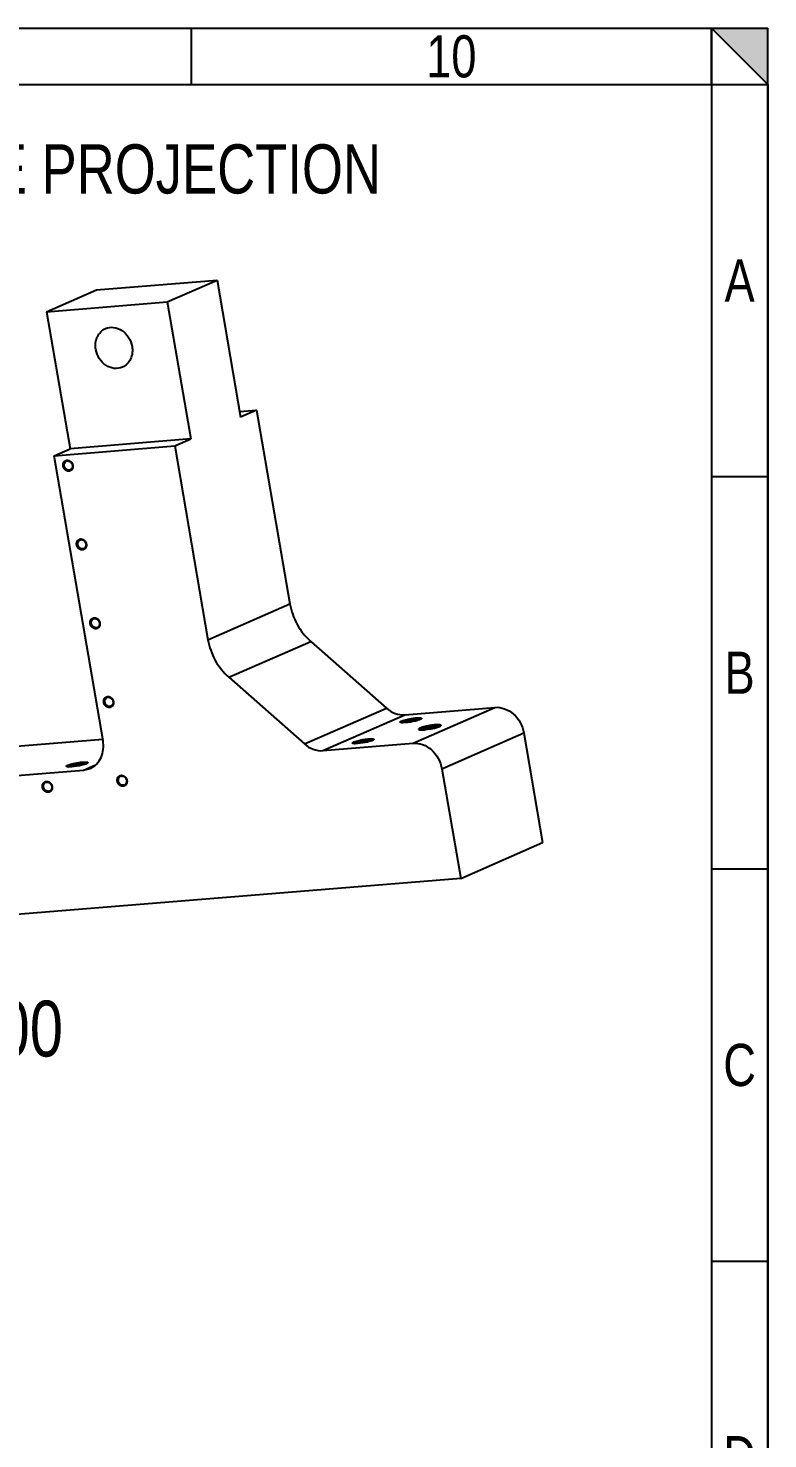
# Model space of a CAD drawing. Header units: inches. Extents: x 0.1 to 16.4, y 0 to 11.6.
# Drawn here: x 14.347 to 16.417, y 7.624 to 11.575 of the extents above; entities that cross this region are included whole.
import ezdxf

# ---------------------------------------------------------------- set-up
doc = ezdxf.new("R2010")
doc.units = ezdxf.units.IN
doc.header["$LTSCALE"] = 0.909449
doc.header["$MEASUREMENT"] = 0
doc.linetypes.add('HIDDEN', pattern=[0.2, 0.1, -0.1])
doc.layers.get('0').update_dxf_attribs({"linetype": 'CONTINUOUS'})
doc.layers.add('DEFAULT_2', color=8, linetype='HIDDEN')
doc.styles.get("Standard").update_dxf_attribs({"font": 'txt', "width": 0.8})

# ---------------------------------------------------------------- blocks, each defined once
blk = doc.blocks.new('*T33')
at = {"color": 2, "linetype": 'Continuous'}
for p, q in [((0, 0), (15.8268, 0)), ((0, 0), (0, -0.1575)), ((1.4567, 0), (1.4567, -0.1575)), ((3.0709, 0), (3.0709, -0.1575)), ((4.685, 0), (4.685, -0.1575)), ((6.2992, 0), (6.2992, -0.1575)), ((7.9134, 0), (7.9134, -0.1575)), ((9.5276, 0), (9.5276, -0.1575)), ((11.1417, 0), (11.1417, -0.1575)), ((12.7559, 0), (12.7559, -0.1575)), ((14.3701, 0), (14.3701, -0.1575)), ((15.8268, 0), (15.8268, -0.1575)), ((0, -0.1575), (15.8268, -0.1575))]:
    blk.add_line(p, q, dxfattribs=at)
at = {"color": 2, "linetype": 'Continuous', "attachment_point": 2, "line_spacing_factor": 0.9}
for s, insert, char_height, width in [('1', (0.7283, -0.0197), 0.1181, 0.188976), ('2', (2.2638, -0.0197), 0.1181, 0.188976), ('3 ', (3.878, -0.0197), 0.11811, 0.377953), ('4', (5.4921, -0.0197), 0.1181, 0.188976), ('5', (7.1063, -0.0197), 0.1181, 0.188976), ('6', (8.7205, -0.0197), 0.1181, 0.188976), ('7', (10.3346, -0.0197), 0.1181, 0.188976), ('8', (11.9488, -0.0197), 0.1181, 0.188976), ('9', (13.563, -0.0197), 0.1181, 0.188976), ('10', (15.0984, -0.0197), 0.11811, 0.377953)]:
    blk.add_mtext(s, dxfattribs=dict(at, insert=insert, char_height=char_height, width=width))
blk = doc.blocks.new('*T36')
at = {"color": 2, "linetype": 'Continuous'}
for p, q in [((0, 0), (0.1575, 0)), ((0, 0), (0, -10.9843)), ((0.1575, 0), (0.1575, -10.9843)), ((0, -1.0984), (0.1575, -1.0984)), ((0, -2.1969), (0.1575, -2.1969)), ((0, -3.2953), (0.1575, -3.2953)), ((0, -4.3937), (0.1575, -4.3937)), ((0, -5.4921), (0.1575, -5.4921)), ((0, -6.5906), (0.1575, -6.5906)), ((0, -7.689), (0.1575, -7.689)), ((0, -8.7874), (0.1575, -8.7874)), ((0, -9.8858), (0.1575, -9.8858)), ((0, -10.9843), (0.1575, -10.9843))]:
    blk.add_line(p, q, dxfattribs=at)
at = {"color": 2, "linetype": 'Continuous', "char_height": 0.1181, "width": 0.188976, "attachment_point": 2, "line_spacing_factor": 0.9}
for s, insert in [('A', (0.0787, -0.4902)), ('B', (0.0787, -1.5886)), ('C', (0.0787, -2.687)), ('D', (0.0787, -3.7854)), ('E', (0.0787, -4.8839)), ('F', (0.0787, -5.9823)), ('G', (0.0787, -7.0807)), ('H', (0.0787, -8.1791)), ('J', (0.0787, -9.2776)), ('K', (0.0787, -10.376))]:
    blk.add_mtext(s, dxfattribs=dict(at, insert=insert))

msp = doc.modelspace()

# ---------------------------------------------------------------- hatches: boundary and pattern name
at = {"linetype": 'Continuous'}
h = msp.add_hatch(color=2, dxfattribs=at)
edge = h.paths.add_edge_path()
edge.add_line((16.4173, 11.4173), (16.4173, 11.5748))
edge.add_line((16.2598, 11.5748), (16.4173, 11.4173))
edge.add_line((16.2598, 11.5748), (16.4173, 11.5748))

# ---------------------------------------------------------------- linework, layer by layer
at = {"color": 7, "linetype": 'Continuous'}
for p, q in [((0.4331, 11.5748), (16.2598, 11.5748)), ((16.2598, 11.5748), (16.4173, 11.5748)), ((16.2598, 11.5748), (16.4173, 11.4173)), ((16.2598, 11.4173), (16.2598, 11.5748)), ((16.4173, 11.4173), (16.4173, 11.5748)), ((16.2598, 11.4173), (16.4173, 11.4173)), ((16.4173, 0.4331), (16.4173, 11.4173)), ((14.5377, 10.8421), (14.8755, 10.8695)), ((14.736, 10.8083), (14.8755, 10.8695)), ((14.8755, 10.8695), (14.9414, 10.4858)), ((14.3982, 10.7809), (14.5377, 10.8421)), ((14.3982, 10.7809), (14.736, 10.8083)), ((14.736, 10.8083), (14.8019, 10.4246)), ((14.3982, 10.7809), (14.4641, 10.3972)), ((14.9387, 10.5017), (14.9863, 10.5055)), ((14.9863, 10.5055), (14.9414, 10.4858)), ((14.9863, 10.5055), (15.0796, 9.9629)), ((14.4192, 10.3775), (14.757, 10.4049)), ((14.4192, 10.3775), (14.4641, 10.3972)), ((14.8019, 10.4246), (14.4641, 10.3972)), ((14.757, 10.4049), (14.8019, 10.4246)), ((14.757, 10.4049), (14.8502, 9.8622)), ((14.5563, 9.5794), (14.4192, 10.3775)), ((14.8502, 9.8622), (15.0796, 9.9629)), ((14.9085, 9.7569), (15.1378, 9.8576)), ((15.1378, 9.8576), (15.3495, 9.6708)), ((14.9085, 9.7569), (15.1201, 9.5702)), ((15.1201, 9.5702), (15.3495, 9.6708)), ((15.1718, 9.5516), (15.4011, 9.6522)), ((15.4011, 9.6522), (15.6535, 9.6727)), ((15.4242, 9.572), (15.6535, 9.6727)), ((15.394, 9.6297), (15.3961, 9.6308)), ((15.4034, 9.63), (15.3961, 9.6297)), ((15.4442, 9.6385), (15.4386, 9.6365)), ((15.4415, 9.6385), (15.4434, 9.6382)), ((15.446, 9.6099), (15.4483, 9.6111)), ((15.492, 9.6192), (15.4967, 9.6189)), ((15.4983, 9.6191), (15.4923, 9.6169)), ((15.4967, 9.6189), (15.4975, 9.6187)), ((15.5021, 9.6215), (15.5017, 9.621)), ((15.5049, 9.5008), (15.7343, 9.6014)), ((15.7343, 9.6014), (15.787, 9.2945)), ((13.8866, 9.5293), (14.5556, 9.5836)), ((15.1718, 9.5516), (15.4242, 9.572)), ((15.2602, 9.571), (15.2623, 9.5721)), ((15.2697, 9.5713), (15.2623, 9.571)), ((15.3105, 9.5798), (15.3048, 9.5778)), ((15.3077, 9.5798), (15.3096, 9.5795)), ((13.6573, 9.4286), (14.5019, 9.4972)), ((14.4595, 9.506), (14.4617, 9.5071)), ((14.469, 9.5063), (14.4616, 9.506)), ((14.5019, 9.4972), (14.5333, 9.511)), ((14.5019, 9.4972), (14.5204, 9.5018)), ((14.5098, 9.5148), (14.5041, 9.5128)), ((14.507, 9.5148), (14.5089, 9.5145)), ((15.5049, 9.5008), (15.5577, 9.1938)), ((15.5577, 9.1938), (15.787, 9.2945)), ((15.5577, 9.1938), (13.3178, 9.012))]:
    msp.add_line(p, q, dxfattribs=at)
for centre, radius, start, end in [((14.4577, 10.3534), 0.00961, 113.6592, 118.9772), ((14.4535, 10.3475), 0.0182, 11.4865, 28.8782), ((14.4544, 10.3477), 0.0172, 9.7505, 11.4089), ((14.4956, 10.1328), 0.00961, 113.6592, 118.9772), ((14.4914, 10.1268), 0.0182, 11.4865, 28.8782), ((14.4923, 10.1271), 0.0172, 9.7505, 11.4089), ((14.5335, 9.9122), 0.00961, 113.6592, 118.9772), ((14.5293, 9.9062), 0.0182, 11.4865, 28.8782), ((14.5302, 9.9064), 0.0172, 9.7505, 11.4089), ((14.5714, 9.6915), 0.00961, 113.6592, 118.9772), ((14.5672, 9.6856), 0.0182, 11.4865, 28.8782), ((14.5681, 9.6858), 0.0172, 9.7505, 11.4089), ((15.432, 9.667), 0.031, 293.2842, 293.691), ((15.2982, 9.6083), 0.031, 293.2842, 293.691), ((14.4975, 9.5433), 0.031, 293.2842, 293.691), ((14.3998, 9.4539), 0.00961, 113.6592, 118.9772), ((14.3957, 9.448), 0.0182, 11.4865, 28.8782), ((14.3966, 9.4482), 0.0172, 9.7505, 11.4089), ((14.6093, 9.4709), 0.00961, 113.6592, 118.9772), ((14.6051, 9.465), 0.0182, 11.4865, 28.8782), ((14.606, 9.4652), 0.0172, 9.7505, 11.4089)]:
    msp.add_arc(centre, radius, start, end, dxfattribs=at)
for points, knots in [([(14.5362, 10.6754), (14.5342, 10.687), (14.5361, 10.7112), (14.5533, 10.7292), (14.5631, 10.7335)], [0, 0, 0, 0, 0.524464, 1, 1, 1, 1]), ([(14.5631, 10.7335), (14.5702, 10.7367), (14.587, 10.7389), (14.6109, 10.7292), (14.6294, 10.7097), (14.636, 10.6925), (14.6375, 10.6836)], [0, 0, 0, 0, 0.228617, 0.472408, 0.733212, 1, 1, 1, 1]), ([(14.6106, 10.6254), (14.6035, 10.6223), (14.5867, 10.62), (14.5628, 10.6298), (14.5444, 10.6492), (14.5377, 10.6664), (14.5362, 10.6754)], [0, 0, 0, 0, 0.228617, 0.472408, 0.733212, 1, 1, 1, 1]), ([(14.6375, 10.6836), (14.6396, 10.6719), (14.6377, 10.6478), (14.6204, 10.6297), (14.6106, 10.6254)], [0, 0, 0, 0, 0.524464, 1, 1, 1, 1]), ([(14.4451, 10.3485), (14.4444, 10.3521), (14.4454, 10.3599), (14.4523, 10.3642), (14.4557, 10.3645)], [0, 0, 0, 0, 0.526019, 1, 1, 1, 1]), ([(14.4477, 10.3541), (14.4479, 10.3549), (14.4487, 10.358), (14.451, 10.3607), (14.453, 10.3618)], [0, 0, 0, 0, 0.264899, 1, 1, 1, 1]), ([(14.457, 10.363), (14.4593, 10.3632), (14.4643, 10.3618), (14.4677, 10.358), (14.4689, 10.3558)], [0, 0, 0, 0, 0.478152, 1, 1, 1, 1]), ([(14.4694, 10.3397), (14.468, 10.3376), (14.4636, 10.3341), (14.4521, 10.3347), (14.446, 10.3429), (14.4451, 10.3485)], [0, 0, 0, 0, 0.236458, 0.477314, 1, 1, 1, 1]), ([(14.4614, 10.3369), (14.4591, 10.3367), (14.4541, 10.3381), (14.4507, 10.3419), (14.4494, 10.3441)], [0, 0, 0, 0, 0.478152, 1, 1, 1, 1]), ([(14.483, 10.1278), (14.4823, 10.1315), (14.4833, 10.1393), (14.4902, 10.1436), (14.4936, 10.1439)], [0, 0, 0, 0, 0.526019, 1, 1, 1, 1]), ([(14.5073, 10.1191), (14.5059, 10.117), (14.5015, 10.1135), (14.49, 10.114), (14.4839, 10.1223), (14.483, 10.1278)], [0, 0, 0, 0, 0.236458, 0.477314, 1, 1, 1, 1]), ([(14.4856, 10.1334), (14.4858, 10.1343), (14.4866, 10.1373), (14.4889, 10.14), (14.4909, 10.1412)], [0, 0, 0, 0, 0.264899, 1, 1, 1, 1]), ([(14.4993, 10.1163), (14.497, 10.1161), (14.492, 10.1175), (14.4886, 10.1212), (14.4873, 10.1235)], [0, 0, 0, 0, 0.478152, 1, 1, 1, 1]), ([(14.4949, 10.1424), (14.4972, 10.1426), (14.5022, 10.1412), (14.5056, 10.1374), (14.5068, 10.1352)], [0, 0, 0, 0, 0.478152, 1, 1, 1, 1]), ([(15.0796, 9.9629), (15.083, 9.9427), (15.0968, 9.9035), (15.1226, 9.8709), (15.1378, 9.8576)], [0, 0, 0, 0, 0.502917, 1, 1, 1, 1]), ([(14.5209, 9.9072), (14.5202, 9.9109), (14.5212, 9.9187), (14.5282, 9.923), (14.5315, 9.9232)], [0, 0, 0, 0, 0.526019, 1, 1, 1, 1]), ([(14.5235, 9.9128), (14.5237, 9.9137), (14.5245, 9.9167), (14.5268, 9.9194), (14.5288, 9.9206)], [0, 0, 0, 0, 0.264899, 1, 1, 1, 1]), ([(14.5328, 9.9217), (14.5351, 9.9219), (14.5401, 9.9206), (14.5435, 9.9168), (14.5448, 9.9146)], [0, 0, 0, 0, 0.478152, 1, 1, 1, 1]), ([(14.5452, 9.8985), (14.5438, 9.8963), (14.5394, 9.8929), (14.5279, 9.8934), (14.5218, 9.9017), (14.5209, 9.9072)], [0, 0, 0, 0, 0.236458, 0.477314, 1, 1, 1, 1]), ([(14.5372, 9.8957), (14.5349, 9.8955), (14.5299, 9.8968), (14.5265, 9.9006), (14.5252, 9.9028)], [0, 0, 0, 0, 0.478152, 1, 1, 1, 1]), ([(14.8502, 9.8622), (14.8537, 9.8421), (14.8675, 9.8029), (14.8933, 9.7703), (14.9085, 9.7569)], [0, 0, 0, 0, 0.502917, 1, 1, 1, 1]), ([(14.5588, 9.6866), (14.5581, 9.6902), (14.5591, 9.6981), (14.5661, 9.7024), (14.5694, 9.7026)], [0, 0, 0, 0, 0.526019, 1, 1, 1, 1]), ([(14.5831, 9.6778), (14.5817, 9.6757), (14.5773, 9.6722), (14.5658, 9.6728), (14.5597, 9.6811), (14.5588, 9.6866)], [0, 0, 0, 0, 0.236458, 0.477314, 1, 1, 1, 1]), ([(14.5614, 9.6922), (14.5616, 9.693), (14.5624, 9.6961), (14.5647, 9.6988), (14.5667, 9.6999)], [0, 0, 0, 0, 0.264899, 1, 1, 1, 1]), ([(14.5751, 9.675), (14.5728, 9.6748), (14.5678, 9.6762), (14.5644, 9.68), (14.5631, 9.6822)], [0, 0, 0, 0, 0.478152, 1, 1, 1, 1]), ([(14.5707, 9.7011), (14.573, 9.7013), (14.578, 9.6999), (14.5814, 9.6962), (14.5827, 9.6939)], [0, 0, 0, 0, 0.478152, 1, 1, 1, 1]), ([(15.3495, 9.6708), (15.3567, 9.6644), (15.373, 9.6543), (15.3921, 9.6515), (15.4011, 9.6522)], [0, 0, 0, 0, 0.515804, 1, 1, 1, 1]), ([(15.3921, 9.6344), (15.397, 9.6365), (15.4056, 9.6387), (15.4175, 9.6411), (15.4273, 9.6425), (15.435, 9.6432), (15.4404, 9.6434), (15.4434, 9.6433), (15.4458, 9.643), (15.4474, 9.6426), (15.4485, 9.6419), (15.4483, 9.6412), (15.4481, 9.6409)], [0, 0, 0, 0, 0.274347, 0.450484, 0.626508, 0.782296, 0.846984, 0.900393, 0.941274, 0.969081, 0.985449, 1, 1, 1, 1]), ([(15.4481, 9.6409), (15.4479, 9.6407), (15.4469, 9.6397), (15.4455, 9.6391), (15.4444, 9.6386)], [0, 0, 0, 0, 0.168181, 1, 1, 1, 1]), ([(15.6535, 9.6727), (15.6625, 9.6734), (15.6817, 9.6705), (15.7153, 9.6499), (15.7309, 9.6212), (15.7343, 9.6014)], [0, 0, 0, 0, 0.233467, 0.482116, 1, 1, 1, 1]), ([(15.3886, 9.6307), (15.3884, 9.6309), (15.3879, 9.6315), (15.3887, 9.6326), (15.3901, 9.6334), (15.3913, 9.634), (15.3921, 9.6344)], [0, 0, 0, 0, 0.145296, 0.30947, 0.589796, 1, 1, 1, 1]), ([(15.3909, 9.63), (15.3906, 9.63), (15.3899, 9.6302), (15.3891, 9.6304), (15.3886, 9.6307)], [0, 0, 0, 0, 0.314152, 1, 1, 1, 1]), ([(15.3961, 9.6297), (15.3956, 9.6297), (15.3938, 9.6297), (15.3921, 9.6298), (15.3909, 9.63)], [0, 0, 0, 0, 0.292989, 1, 1, 1, 1]), ([(15.3961, 9.6308), (15.3992, 9.6321), (15.4067, 9.6343), (15.4186, 9.6368), (15.4306, 9.6383), (15.4383, 9.6388), (15.4415, 9.6385)], [0, 0, 0, 0, 0.216018, 0.504684, 0.790841, 1, 1, 1, 1]), ([(15.4386, 9.6365), (15.436, 9.6357), (15.4244, 9.6327), (15.4126, 9.6307), (15.4034, 9.63)], [0, 0, 0, 0, 0.227218, 1, 1, 1, 1]), ([(15.4407, 9.6109), (15.4405, 9.6111), (15.44, 9.6118), (15.4406, 9.6125), (15.4409, 9.6127)], [0, 0, 0, 0, 0.445922, 1, 1, 1, 1]), ([(15.443, 9.6102), (15.4428, 9.6102), (15.442, 9.6104), (15.4412, 9.6106), (15.4407, 9.6109)], [0, 0, 0, 0, 0.314134, 1, 1, 1, 1]), ([(15.4409, 9.6127), (15.441, 9.6129), (15.4421, 9.6137), (15.4433, 9.6143), (15.4443, 9.6147)], [0, 0, 0, 0, 0.188429, 1, 1, 1, 1]), ([(15.4484, 9.6098), (15.4479, 9.6098), (15.4461, 9.6098), (15.4443, 9.61), (15.443, 9.6102)], [0, 0, 0, 0, 0.292999, 1, 1, 1, 1]), ([(15.4443, 9.6147), (15.4517, 9.6179), (15.4685, 9.6214), (15.4853, 9.6239), (15.4942, 9.6239)], [0, 0, 0, 0, 0.478171, 1, 1, 1, 1]), ([(15.4483, 9.6111), (15.4548, 9.614), (15.4695, 9.617), (15.4842, 9.6192), (15.492, 9.6192)], [0, 0, 0, 0, 0.47817, 1, 1, 1, 1]), ([(15.4923, 9.6169), (15.485, 9.6146), (15.4704, 9.6117), (15.4556, 9.6098), (15.4484, 9.6098)], [0, 0, 0, 0, 0.513964, 1, 1, 1, 1]), ([(15.4942, 9.6239), (15.4947, 9.6239), (15.4965, 9.6239), (15.4983, 9.6238), (15.4995, 9.6236)], [0, 0, 0, 0, 0.292999, 1, 1, 1, 1]), ([(15.5017, 9.621), (15.5015, 9.6209), (15.5005, 9.6201), (15.4993, 9.6195), (15.4983, 9.6191)], [0, 0, 0, 0, 0.188429, 1, 1, 1, 1]), ([(15.4995, 9.6236), (15.5004, 9.6235), (15.502, 9.6235), (15.5024, 9.6218), (15.5021, 9.6215)], [0, 0, 0, 0, 0.665714, 1, 1, 1, 1]), ([(14.5204, 9.5018), (14.5269, 9.5047), (14.5392, 9.5132), (14.5566, 9.5388), (14.559, 9.5638), (14.5563, 9.5794)], [0, 0, 0, 0, 0.235623, 0.479701, 1, 1, 1, 1]), ([(15.1201, 9.5702), (15.1274, 9.5638), (15.1437, 9.5537), (15.1628, 9.5508), (15.1718, 9.5516)], [0, 0, 0, 0, 0.515804, 1, 1, 1, 1]), ([(15.2549, 9.572), (15.2546, 9.5722), (15.2542, 9.5728), (15.255, 9.5739), (15.2563, 9.5747), (15.2576, 9.5753), (15.2583, 9.5757)], [0, 0, 0, 0, 0.145296, 0.30947, 0.589796, 1, 1, 1, 1]), ([(15.2571, 9.5713), (15.2569, 9.5713), (15.2561, 9.5715), (15.2553, 9.5717), (15.2549, 9.572)], [0, 0, 0, 0, 0.314152, 1, 1, 1, 1]), ([(15.2623, 9.571), (15.2618, 9.571), (15.2601, 9.571), (15.2583, 9.5711), (15.2571, 9.5713)], [0, 0, 0, 0, 0.292989, 1, 1, 1, 1]), ([(15.2583, 9.5757), (15.2632, 9.5778), (15.2718, 9.58), (15.2837, 9.5824), (15.2935, 9.5838), (15.3012, 9.5845), (15.3066, 9.5847), (15.3097, 9.5846), (15.3121, 9.5843), (15.3136, 9.5839), (15.3147, 9.5832), (15.3145, 9.5825), (15.3143, 9.5822)], [0, 0, 0, 0, 0.274347, 0.450484, 0.626508, 0.782296, 0.846984, 0.900393, 0.941274, 0.969081, 0.985449, 1, 1, 1, 1]), ([(15.2623, 9.5721), (15.2654, 9.5734), (15.2729, 9.5756), (15.2848, 9.5781), (15.2968, 9.5796), (15.3045, 9.5801), (15.3077, 9.5798)], [0, 0, 0, 0, 0.216018, 0.504684, 0.790841, 1, 1, 1, 1]), ([(15.3048, 9.5778), (15.3022, 9.577), (15.2907, 9.574), (15.2788, 9.572), (15.2697, 9.5713)], [0, 0, 0, 0, 0.227218, 1, 1, 1, 1]), ([(15.3143, 9.5822), (15.3142, 9.582), (15.3131, 9.581), (15.3118, 9.5804), (15.3107, 9.5799)], [0, 0, 0, 0, 0.168181, 1, 1, 1, 1]), ([(15.4242, 9.572), (15.4332, 9.5728), (15.4524, 9.5699), (15.4859, 9.5493), (15.5016, 9.5206), (15.5049, 9.5008)], [0, 0, 0, 0, 0.233467, 0.482116, 1, 1, 1, 1]), ([(14.4542, 9.507), (14.454, 9.5072), (14.4535, 9.5078), (14.4543, 9.5089), (14.4556, 9.5097), (14.4569, 9.5104), (14.4576, 9.5107)], [0, 0, 0, 0, 0.145296, 0.30947, 0.589796, 1, 1, 1, 1]), ([(14.4564, 9.5063), (14.4562, 9.5063), (14.4554, 9.5065), (14.4546, 9.5067), (14.4542, 9.507)], [0, 0, 0, 0, 0.314152, 1, 1, 1, 1]), ([(14.4616, 9.506), (14.4611, 9.506), (14.4594, 9.506), (14.4576, 9.5061), (14.4564, 9.5063)], [0, 0, 0, 0, 0.292989, 1, 1, 1, 1]), ([(14.4576, 9.5107), (14.4625, 9.5128), (14.4711, 9.515), (14.4831, 9.5174), (14.4929, 9.5188), (14.5006, 9.5195), (14.5059, 9.5197), (14.509, 9.5196), (14.5114, 9.5193), (14.513, 9.5189), (14.514, 9.5182), (14.5138, 9.5175), (14.5136, 9.5172)], [0, 0, 0, 0, 0.274347, 0.450484, 0.626508, 0.782296, 0.846984, 0.900393, 0.941274, 0.969081, 0.985449, 1, 1, 1, 1]), ([(14.4617, 9.5071), (14.4647, 9.5085), (14.4722, 9.5106), (14.4842, 9.5131), (14.4961, 9.5147), (14.5038, 9.5151), (14.507, 9.5148)], [0, 0, 0, 0, 0.216018, 0.504684, 0.790841, 1, 1, 1, 1]), ([(14.5041, 9.5128), (14.5015, 9.512), (14.49, 9.509), (14.4782, 9.507), (14.469, 9.5063)], [0, 0, 0, 0, 0.227218, 1, 1, 1, 1]), ([(14.5136, 9.5172), (14.5135, 9.517), (14.5124, 9.516), (14.5111, 9.5154), (14.51, 9.5149)], [0, 0, 0, 0, 0.168181, 1, 1, 1, 1]), ([(14.5967, 9.466), (14.596, 9.4696), (14.597, 9.4774), (14.604, 9.4817), (14.6073, 9.482)], [0, 0, 0, 0, 0.526019, 1, 1, 1, 1]), ([(14.3872, 9.449), (14.3866, 9.4526), (14.3875, 9.4604), (14.3945, 9.4647), (14.3978, 9.465)], [0, 0, 0, 0, 0.526019, 1, 1, 1, 1]), ([(14.4115, 9.4402), (14.4101, 9.4381), (14.4057, 9.4346), (14.3942, 9.4352), (14.3882, 9.4434), (14.3872, 9.449)], [0, 0, 0, 0, 0.236458, 0.477314, 1, 1, 1, 1]), ([(14.3899, 9.4546), (14.39, 9.4554), (14.3909, 9.4585), (14.3931, 9.4612), (14.3952, 9.4623)], [0, 0, 0, 0, 0.264899, 1, 1, 1, 1]), ([(14.4036, 9.4374), (14.4013, 9.4372), (14.3962, 9.4386), (14.3928, 9.4424), (14.3916, 9.4446)], [0, 0, 0, 0, 0.478152, 1, 1, 1, 1]), ([(14.3991, 9.4635), (14.4014, 9.4637), (14.4064, 9.4623), (14.4099, 9.4585), (14.4111, 9.4563)], [0, 0, 0, 0, 0.478152, 1, 1, 1, 1]), ([(14.621, 9.4572), (14.6196, 9.4551), (14.6152, 9.4516), (14.6037, 9.4522), (14.5976, 9.4604), (14.5967, 9.466)], [0, 0, 0, 0, 0.236458, 0.477314, 1, 1, 1, 1]), ([(14.5993, 9.4716), (14.5995, 9.4724), (14.6003, 9.4755), (14.6026, 9.4782), (14.6046, 9.4793)], [0, 0, 0, 0, 0.264899, 1, 1, 1, 1]), ([(14.613, 9.4544), (14.6107, 9.4542), (14.6057, 9.4556), (14.6023, 9.4594), (14.601, 9.4616)], [0, 0, 0, 0, 0.478152, 1, 1, 1, 1]), ([(14.6086, 9.4805), (14.6109, 9.4807), (14.6159, 9.4793), (14.6193, 9.4755), (14.6206, 9.4733)], [0, 0, 0, 0, 0.478152, 1, 1, 1, 1])]:
    msp.add_open_spline(points, degree=3, knots=knots, dxfattribs=at)
for points in [[(14.4477, 10.349), (14.4474, 10.3507), (14.4474, 10.3524), (14.4477, 10.3541)], [(14.4538, 10.3622), (14.4548, 10.3626), (14.4559, 10.3629), (14.457, 10.363)], [(14.4557, 10.3645), (14.4574, 10.3646), (14.4592, 10.3644), (14.4609, 10.3638)], [(14.4609, 10.3638), (14.4645, 10.3625), (14.4676, 10.3596), (14.4694, 10.3562)], [(14.4689, 10.3558), (14.4698, 10.3543), (14.4704, 10.3526), (14.4707, 10.3509)], [(14.4707, 10.3509), (14.471, 10.3492), (14.471, 10.3475), (14.4707, 10.3458)], [(14.4494, 10.3441), (14.4486, 10.3456), (14.448, 10.3473), (14.4477, 10.349)], [(14.4646, 10.3377), (14.4636, 10.3373), (14.4625, 10.337), (14.4614, 10.3369)], [(14.4689, 10.3414), (14.4679, 10.3398), (14.4663, 10.3384), (14.4646, 10.3377)], [(14.4707, 10.3458), (14.4704, 10.3442), (14.4698, 10.3427), (14.4689, 10.3414)], [(14.4714, 10.3448), (14.4711, 10.343), (14.4704, 10.3412), (14.4694, 10.3397)], [(14.4714, 10.3506), (14.4717, 10.3487), (14.4717, 10.3467), (14.4714, 10.3448)], [(14.4856, 10.1284), (14.4853, 10.1301), (14.4853, 10.1318), (14.4856, 10.1334)], [(14.4873, 10.1235), (14.4865, 10.125), (14.4859, 10.1267), (14.4856, 10.1284)], [(14.4917, 10.1416), (14.4927, 10.142), (14.4938, 10.1423), (14.4949, 10.1424)], [(14.4936, 10.1439), (14.4953, 10.144), (14.4971, 10.1437), (14.4988, 10.1431)], [(14.4988, 10.1431), (14.5024, 10.1419), (14.5055, 10.1389), (14.5073, 10.1356)], [(14.5025, 10.1171), (14.5015, 10.1166), (14.5004, 10.1164), (14.4993, 10.1163)], [(14.5068, 10.1208), (14.5058, 10.1192), (14.5042, 10.1178), (14.5025, 10.1171)], [(14.5068, 10.1352), (14.5077, 10.1337), (14.5083, 10.132), (14.5086, 10.1303)], [(14.5086, 10.1252), (14.5083, 10.1236), (14.5077, 10.1221), (14.5068, 10.1208)], [(14.5093, 10.1242), (14.509, 10.1224), (14.5083, 10.1206), (14.5073, 10.1191)], [(14.5086, 10.1303), (14.5089, 10.1286), (14.5089, 10.1268), (14.5086, 10.1252)], [(14.5093, 10.13), (14.5096, 10.1281), (14.5097, 10.1261), (14.5093, 10.1242)], [(14.5296, 9.921), (14.5306, 9.9214), (14.5317, 9.9217), (14.5328, 9.9217)], [(14.5315, 9.9232), (14.5332, 9.9234), (14.535, 9.9231), (14.5367, 9.9225)], [(14.5367, 9.9225), (14.5403, 9.9212), (14.5434, 9.9183), (14.5452, 9.915)], [(14.5235, 9.9078), (14.5232, 9.9094), (14.5232, 9.9112), (14.5235, 9.9128)], [(14.5252, 9.9028), (14.5244, 9.9044), (14.5238, 9.9061), (14.5235, 9.9078)], [(14.5404, 9.8964), (14.5394, 9.896), (14.5383, 9.8957), (14.5372, 9.8957)], [(14.5447, 9.9001), (14.5437, 9.8986), (14.5421, 9.8972), (14.5404, 9.8964)], [(14.5465, 9.9046), (14.5462, 9.903), (14.5456, 9.9015), (14.5447, 9.9001)], [(14.5448, 9.9146), (14.5456, 9.913), (14.5462, 9.9113), (14.5465, 9.9096)], [(14.5472, 9.9035), (14.5469, 9.9018), (14.5462, 9.9), (14.5452, 9.8985)], [(14.5465, 9.9096), (14.5468, 9.908), (14.5468, 9.9062), (14.5465, 9.9046)], [(14.5472, 9.9094), (14.5475, 9.9074), (14.5476, 9.9054), (14.5472, 9.9035)], [(14.5614, 9.6871), (14.5611, 9.6888), (14.5611, 9.6906), (14.5614, 9.6922)], [(14.5631, 9.6822), (14.5623, 9.6838), (14.5617, 9.6854), (14.5614, 9.6871)], [(14.5675, 9.7003), (14.5685, 9.7008), (14.5696, 9.701), (14.5707, 9.7011)], [(14.5694, 9.7026), (14.5711, 9.7028), (14.5729, 9.7025), (14.5746, 9.7019)], [(14.5746, 9.7019), (14.5782, 9.7006), (14.5813, 9.6977), (14.5831, 9.6944)], [(14.5826, 9.6795), (14.5816, 9.6779), (14.58, 9.6766), (14.5783, 9.6758)], [(14.5844, 9.684), (14.5841, 9.6824), (14.5835, 9.6808), (14.5826, 9.6795)], [(14.5827, 9.6939), (14.5835, 9.6924), (14.5841, 9.6907), (14.5844, 9.689)], [(14.5851, 9.6829), (14.5848, 9.6811), (14.5841, 9.6794), (14.5831, 9.6778)], [(14.5844, 9.689), (14.5847, 9.6874), (14.5847, 9.6856), (14.5844, 9.684)], [(14.5851, 9.6887), (14.5854, 9.6868), (14.5855, 9.6848), (14.5851, 9.6829)], [(14.5783, 9.6758), (14.5773, 9.6754), (14.5762, 9.6751), (14.5751, 9.675)], [(14.6073, 9.482), (14.609, 9.4821), (14.6109, 9.4819), (14.6125, 9.4813)], [(14.3899, 9.4495), (14.3896, 9.4512), (14.3896, 9.4529), (14.3899, 9.4546)], [(14.3916, 9.4446), (14.3907, 9.4461), (14.3901, 9.4478), (14.3899, 9.4495)], [(14.396, 9.4627), (14.3969, 9.4631), (14.398, 9.4634), (14.3991, 9.4635)], [(14.3978, 9.465), (14.3996, 9.4651), (14.4014, 9.4649), (14.403, 9.4643)], [(14.403, 9.4643), (14.4066, 9.463), (14.4097, 9.4601), (14.4116, 9.4568)], [(14.4128, 9.4463), (14.4125, 9.4448), (14.4119, 9.4432), (14.411, 9.4419)], [(14.4111, 9.4563), (14.4119, 9.4548), (14.4125, 9.4531), (14.4128, 9.4514)], [(14.4135, 9.4453), (14.4132, 9.4435), (14.4125, 9.4417), (14.4115, 9.4402)], [(14.4128, 9.4514), (14.4131, 9.4497), (14.4131, 9.448), (14.4128, 9.4463)], [(14.4136, 9.4511), (14.4139, 9.4492), (14.4139, 9.4472), (14.4135, 9.4453)], [(14.5993, 9.4665), (14.599, 9.4682), (14.599, 9.4699), (14.5993, 9.4716)], [(14.601, 9.4616), (14.6002, 9.4631), (14.5996, 9.4648), (14.5993, 9.4665)], [(14.6054, 9.4797), (14.6064, 9.4802), (14.6075, 9.4804), (14.6086, 9.4805)], [(14.6125, 9.4813), (14.6161, 9.48), (14.6192, 9.4771), (14.621, 9.4738)], [(14.6162, 9.4552), (14.6152, 9.4548), (14.6141, 9.4545), (14.613, 9.4544)], [(14.6205, 9.4589), (14.6195, 9.4573), (14.6179, 9.456), (14.6162, 9.4552)], [(14.6223, 9.4633), (14.622, 9.4618), (14.6214, 9.4602), (14.6205, 9.4589)], [(14.6206, 9.4733), (14.6214, 9.4718), (14.622, 9.4701), (14.6223, 9.4684)], [(14.623, 9.4623), (14.6227, 9.4605), (14.622, 9.4587), (14.621, 9.4572)], [(14.6223, 9.4684), (14.6226, 9.4667), (14.6226, 9.465), (14.6223, 9.4633)], [(14.623, 9.4681), (14.6233, 9.4662), (14.6234, 9.4642), (14.623, 9.4623)], [(14.4067, 9.4382), (14.4057, 9.4378), (14.4047, 9.4375), (14.4036, 9.4374)], [(14.411, 9.4419), (14.41, 9.4403), (14.4085, 9.439), (14.4067, 9.4382)]]:
    msp.add_open_spline(points, degree=3, dxfattribs=at)
at = {"layer": 'DEFAULT_2', "color": 8, "linetype": 'HIDDEN'}
for p, q in [((15.4407, 9.6109), (15.4431, 9.6102)), ((15.4484, 9.6098), (15.456, 9.6102)), ((15.456, 9.6102), (15.4651, 9.6112)), ((15.4651, 9.6112), (15.4749, 9.6127)), ((15.4749, 9.6127), (15.4842, 9.6147)), ((15.4842, 9.6147), (15.4923, 9.6169)), ((15.4923, 9.6169), (15.4983, 9.6191)), ((15.5018, 9.6211), (15.5021, 9.6214))]:
    msp.add_line(p, q, dxfattribs=at)
for points in [[(14.4447, 10.3484), (14.4447, 10.3489), (14.4446, 10.3499), (14.4444, 10.3514), (14.4446, 10.3529), (14.4447, 10.3544), (14.4452, 10.3557), (14.4454, 10.3571), (14.4462, 10.3583), (14.4467, 10.3597), (14.4477, 10.3606), (14.4485, 10.3617), (14.4496, 10.3624), (14.4506, 10.3634), (14.4518, 10.3638), (14.4529, 10.3644), (14.4543, 10.3646), (14.4556, 10.365), (14.4569, 10.3648), (14.4583, 10.3649), (14.4596, 10.3644), (14.461, 10.3642), (14.4622, 10.3635), (14.4635, 10.363), (14.4647, 10.362), (14.466, 10.3612), (14.4669, 10.36), (14.4681, 10.359), (14.4688, 10.3577), (14.4698, 10.3565), (14.4703, 10.355), (14.471, 10.3537), (14.4713, 10.3521), (14.4716, 10.3511), (14.4718, 10.3506)], [(14.4718, 10.3506), (14.4718, 10.3501), (14.4719, 10.3491), (14.4721, 10.3476), (14.4718, 10.3462), (14.4718, 10.3447), (14.4713, 10.3433), (14.471, 10.3419), (14.4703, 10.3407), (14.4697, 10.3394), (14.4688, 10.3384), (14.468, 10.3373), (14.4669, 10.3366), (14.4659, 10.3357), (14.4647, 10.3353), (14.4635, 10.3346), (14.4622, 10.3345), (14.4609, 10.3341), (14.4595, 10.3343), (14.4582, 10.3342), (14.4569, 10.3346), (14.4555, 10.3348), (14.4543, 10.3356), (14.4529, 10.336), (14.4518, 10.3371), (14.4505, 10.3378), (14.4495, 10.339), (14.4484, 10.34), (14.4477, 10.3414), (14.4467, 10.3426), (14.4462, 10.344), (14.4454, 10.3454), (14.4451, 10.3469), (14.4449, 10.3479), (14.4447, 10.3484)], [(14.4826, 10.1278), (14.4826, 10.1283), (14.4825, 10.1293), (14.4823, 10.1308), (14.4825, 10.1323), (14.4826, 10.1338), (14.4831, 10.1351), (14.4833, 10.1365), (14.4841, 10.1377), (14.4846, 10.139), (14.4856, 10.14), (14.4864, 10.1411), (14.4875, 10.1418), (14.4885, 10.1427), (14.4897, 10.1431), (14.4908, 10.1438), (14.4922, 10.1439), (14.4935, 10.1443), (14.4948, 10.1442), (14.4962, 10.1443), (14.4975, 10.1438), (14.4989, 10.1436), (14.5001, 10.1429), (14.5014, 10.1424), (14.5026, 10.1414), (14.5039, 10.1406), (14.5048, 10.1394), (14.506, 10.1384), (14.5067, 10.1371), (14.5077, 10.1359), (14.5082, 10.1344), (14.5089, 10.133), (14.5092, 10.1315), (14.5095, 10.1305), (14.5097, 10.13)], [(14.5097, 10.13), (14.5097, 10.1295), (14.5098, 10.1285), (14.51, 10.127), (14.5097, 10.1255), (14.5097, 10.124), (14.5092, 10.1227), (14.5089, 10.1213), (14.5082, 10.1201), (14.5076, 10.1188), (14.5067, 10.1178), (14.5059, 10.1167), (14.5048, 10.116), (14.5038, 10.1151), (14.5026, 10.1147), (14.5014, 10.114), (14.5001, 10.1139), (14.4988, 10.1135), (14.4974, 10.1136), (14.4961, 10.1135), (14.4948, 10.114), (14.4934, 10.1142), (14.4922, 10.1149), (14.4908, 10.1154), (14.4897, 10.1164), (14.4884, 10.1172), (14.4874, 10.1184), (14.4863, 10.1194), (14.4856, 10.1207), (14.4846, 10.1219), (14.4841, 10.1234), (14.4833, 10.1248), (14.483, 10.1263), (14.4828, 10.1273), (14.4826, 10.1278)], [(14.5205, 9.9072), (14.5205, 9.9077), (14.5204, 9.9087), (14.5202, 9.9102), (14.5204, 9.9116), (14.5205, 9.9131), (14.521, 9.9145), (14.5212, 9.9159), (14.522, 9.9171), (14.5225, 9.9184), (14.5235, 9.9194), (14.5243, 9.9205), (14.5254, 9.9212), (14.5264, 9.9221), (14.5276, 9.9225), (14.5287, 9.9232), (14.5301, 9.9233), (14.5314, 9.9237), (14.5327, 9.9235), (14.5341, 9.9236), (14.5354, 9.9232), (14.5368, 9.923), (14.538, 9.9222), (14.5393, 9.9218), (14.5405, 9.9208), (14.5418, 9.92), (14.5427, 9.9188), (14.5439, 9.9178), (14.5446, 9.9164), (14.5456, 9.9152), (14.5461, 9.9138), (14.5468, 9.9124), (14.5471, 9.9109), (14.5474, 9.9099), (14.5476, 9.9094)], [(14.5476, 9.9094), (14.5476, 9.9089), (14.5477, 9.9079), (14.5479, 9.9064), (14.5476, 9.9049), (14.5476, 9.9034), (14.5471, 9.9021), (14.5468, 9.9007), (14.5461, 9.8995), (14.5455, 9.8981), (14.5446, 9.8972), (14.5438, 9.8961), (14.5427, 9.8954), (14.5417, 9.8944), (14.5405, 9.894), (14.5393, 9.8934), (14.538, 9.8932), (14.5367, 9.8928), (14.5353, 9.893), (14.534, 9.8929), (14.5327, 9.8934), (14.5313, 9.8936), (14.5301, 9.8943), (14.5287, 9.8948), (14.5276, 9.8958), (14.5263, 9.8966), (14.5253, 9.8978), (14.5242, 9.8988), (14.5235, 9.9001), (14.5225, 9.9013), (14.522, 9.9028), (14.5212, 9.9041), (14.5209, 9.9057), (14.5207, 9.9067), (14.5205, 9.9072)], [(14.5584, 9.6866), (14.5584, 9.6871), (14.5583, 9.6881), (14.5581, 9.6896), (14.5583, 9.691), (14.5584, 9.6925), (14.5589, 9.6939), (14.5591, 9.6953), (14.5599, 9.6965), (14.5605, 9.6978), (14.5614, 9.6987), (14.5622, 9.6999), (14.5633, 9.7006), (14.5643, 9.7015), (14.5655, 9.7019), (14.5666, 9.7026), (14.568, 9.7027), (14.5693, 9.7031), (14.5706, 9.7029), (14.572, 9.703), (14.5733, 9.7026), (14.5747, 9.7024), (14.5759, 9.7016), (14.5773, 9.7011), (14.5784, 9.7001), (14.5797, 9.6994), (14.5806, 9.6982), (14.5818, 9.6972), (14.5825, 9.6958), (14.5835, 9.6946), (14.584, 9.6932), (14.5847, 9.6918), (14.585, 9.6903), (14.5853, 9.6893), (14.5855, 9.6888)], [(14.5855, 9.6888), (14.5855, 9.6883), (14.5856, 9.6873), (14.5858, 9.6857), (14.5855, 9.6843), (14.5855, 9.6828), (14.585, 9.6815), (14.5847, 9.68), (14.584, 9.6789), (14.5834, 9.6775), (14.5825, 9.6766), (14.5817, 9.6754), (14.5806, 9.6748), (14.5796, 9.6738), (14.5784, 9.6734), (14.5772, 9.6727), (14.5759, 9.6726), (14.5746, 9.6722), (14.5732, 9.6724), (14.5719, 9.6723), (14.5706, 9.6728), (14.5692, 9.673), (14.568, 9.6737), (14.5666, 9.6742), (14.5655, 9.6752), (14.5642, 9.676), (14.5632, 9.6772), (14.5621, 9.6782), (14.5614, 9.6795), (14.5604, 9.6807), (14.5599, 9.6822), (14.5591, 9.6835), (14.5588, 9.6851), (14.5586, 9.6861), (14.5584, 9.6866)], [(15.4443, 9.6147), (15.4427, 9.6139), (15.4399, 9.6124), (15.4403, 9.6114), (15.4407, 9.6109)], [(15.4431, 9.6102), (15.4437, 9.6101), (15.4452, 9.6099), (15.4473, 9.6098), (15.4484, 9.6098)], [(15.4983, 9.6191), (15.4991, 9.6194), (15.5005, 9.6201), (15.5014, 9.6208), (15.5018, 9.6211)], [(14.5963, 9.4659), (14.5963, 9.4664), (14.5962, 9.4674), (14.596, 9.469), (14.5963, 9.4704), (14.5963, 9.4719), (14.5968, 9.4732), (14.597, 9.4747), (14.5978, 9.4758), (14.5984, 9.4772), (14.5993, 9.4781), (14.6001, 9.4793), (14.6012, 9.4799), (14.6022, 9.4809), (14.6034, 9.4813), (14.6045, 9.482), (14.6059, 9.4821), (14.6072, 9.4825), (14.6085, 9.4823), (14.6099, 9.4824), (14.6112, 9.4819), (14.6126, 9.4817), (14.6138, 9.481), (14.6152, 9.4805), (14.6163, 9.4795), (14.6176, 9.4787), (14.6185, 9.4775), (14.6197, 9.4766), (14.6204, 9.4752), (14.6214, 9.474), (14.6219, 9.4725), (14.6226, 9.4712), (14.6229, 9.4696), (14.6232, 9.4686), (14.6234, 9.4681)], [(14.3869, 9.4489), (14.3868, 9.4494), (14.3868, 9.4504), (14.3865, 9.452), (14.3868, 9.4534), (14.3868, 9.4549), (14.3873, 9.4562), (14.3876, 9.4577), (14.3884, 9.4588), (14.3889, 9.4602), (14.3899, 9.4611), (14.3906, 9.4623), (14.3917, 9.4629), (14.3927, 9.4639), (14.394, 9.4643), (14.3951, 9.465), (14.3964, 9.4651), (14.3977, 9.4655), (14.3991, 9.4653), (14.4004, 9.4654), (14.4018, 9.4649), (14.4031, 9.4647), (14.4044, 9.464), (14.4057, 9.4635), (14.4068, 9.4625), (14.4081, 9.4617), (14.4091, 9.4605), (14.4102, 9.4595), (14.411, 9.4582), (14.4119, 9.457), (14.4124, 9.4555), (14.4132, 9.4542), (14.4135, 9.4526), (14.4138, 9.4516), (14.4139, 9.4511)], [(14.4139, 9.4511), (14.4139, 9.4506), (14.414, 9.4496), (14.4142, 9.4481), (14.414, 9.4467), (14.414, 9.4452), (14.4134, 9.4439), (14.4132, 9.4424), (14.4124, 9.4412), (14.4119, 9.4399), (14.4109, 9.439), (14.4102, 9.4378), (14.409, 9.4371), (14.4081, 9.4362), (14.4068, 9.4358), (14.4057, 9.4351), (14.4043, 9.435), (14.403, 9.4346), (14.4017, 9.4348), (14.4003, 9.4347), (14.399, 9.4351), (14.3977, 9.4353), (14.3964, 9.4361), (14.3951, 9.4366), (14.3939, 9.4376), (14.3926, 9.4383), (14.3917, 9.4395), (14.3906, 9.4405), (14.3898, 9.4419), (14.3888, 9.4431), (14.3883, 9.4445), (14.3876, 9.4459), (14.3873, 9.4474), (14.387, 9.4484), (14.3869, 9.4489)], [(14.6234, 9.4681), (14.6234, 9.4676), (14.6235, 9.4666), (14.6237, 9.4651), (14.6234, 9.4637), (14.6234, 9.4622), (14.6229, 9.4609), (14.6226, 9.4594), (14.6219, 9.4582), (14.6213, 9.4569), (14.6204, 9.456), (14.6196, 9.4548), (14.6185, 9.4541), (14.6175, 9.4532), (14.6163, 9.4528), (14.6151, 9.4521), (14.6138, 9.452), (14.6125, 9.4516), (14.6111, 9.4518), (14.6098, 9.4517), (14.6085, 9.4522), (14.6071, 9.4523), (14.6059, 9.4531), (14.6045, 9.4536), (14.6034, 9.4546), (14.6021, 9.4553), (14.6011, 9.4565), (14.6, 9.4575), (14.5993, 9.4589), (14.5983, 9.4601), (14.5978, 9.4616), (14.597, 9.4629), (14.5967, 9.4644), (14.5965, 9.4654), (14.5963, 9.4659)]]:
    msp.add_open_spline(points, degree=3, dxfattribs=at)
msp.add_open_spline([(15.5021, 9.6214), (15.5021, 9.6216), (15.5022, 9.6219), (15.5022, 9.6222), (15.5023, 9.6224), (15.5021, 9.6225), (15.5019, 9.6227), (15.5016, 9.6229), (15.5014, 9.6231), (15.5007, 9.6233), (15.4999, 9.6235), (15.4992, 9.6237), (15.4982, 9.6237), (15.4972, 9.6238), (15.4961, 9.6239), (15.4943, 9.6239), (15.4928, 9.6239), (15.4916, 9.6239), (15.49, 9.6238), (15.4882, 9.6237), (15.486, 9.6235), (15.4835, 9.6233), (15.4788, 9.6228), (15.4723, 9.6218), (15.4662, 9.6207), (15.4627, 9.62), (15.4603, 9.6194), (15.4577, 9.6189), (15.4555, 9.6183), (15.4536, 9.6178), (15.452, 9.6174), (15.4508, 9.617), (15.4492, 9.6165), (15.4473, 9.6159), (15.4458, 9.6153), (15.4448, 9.6149), (15.4443, 9.6147)], degree=3, knots=[0, 0, 0, 0, 0.03125, 0.0625, 0.070312, 0.078125, 0.09375, 0.125, 0.140625, 0.15625, 0.1875, 0.21875, 0.234375, 0.25, 0.28125, 0.3125, 0.34375, 0.359375, 0.375, 0.40625, 0.4375, 0.46875, 0.5, 0.625, 0.6875, 0.71875, 0.75, 0.78125, 0.8125, 0.84375, 0.859375, 0.875, 0.90625, 0.9375, 0.96875, 1, 1, 1, 1], dxfattribs=at)

# ---------------------------------------------------------------- block references
for name, p in [('*T33', (0.4331, 11.5748)), ('*T36', (16.2598, 11.4173))]:
    msp.add_blockref(name, p)

# ---------------------------------------------------------------- texts
at = {"color": 2, "linetype": 'Continuous', "line_spacing_factor": 0.9}
for s, insert, char_height, width, attachment_point in [('THIRD ANGLE PROJECTION', (14.3434, 11.2496), 0.137795, 2.425197, 2), ('SCALE  0.100', (14.4443, 8.8512), 0.15625, 1.5, 3)]:
    msp.add_mtext(s, dxfattribs=dict(at, insert=insert, char_height=char_height, width=width, attachment_point=attachment_point))

doc.saveas('drawing.dxf')
